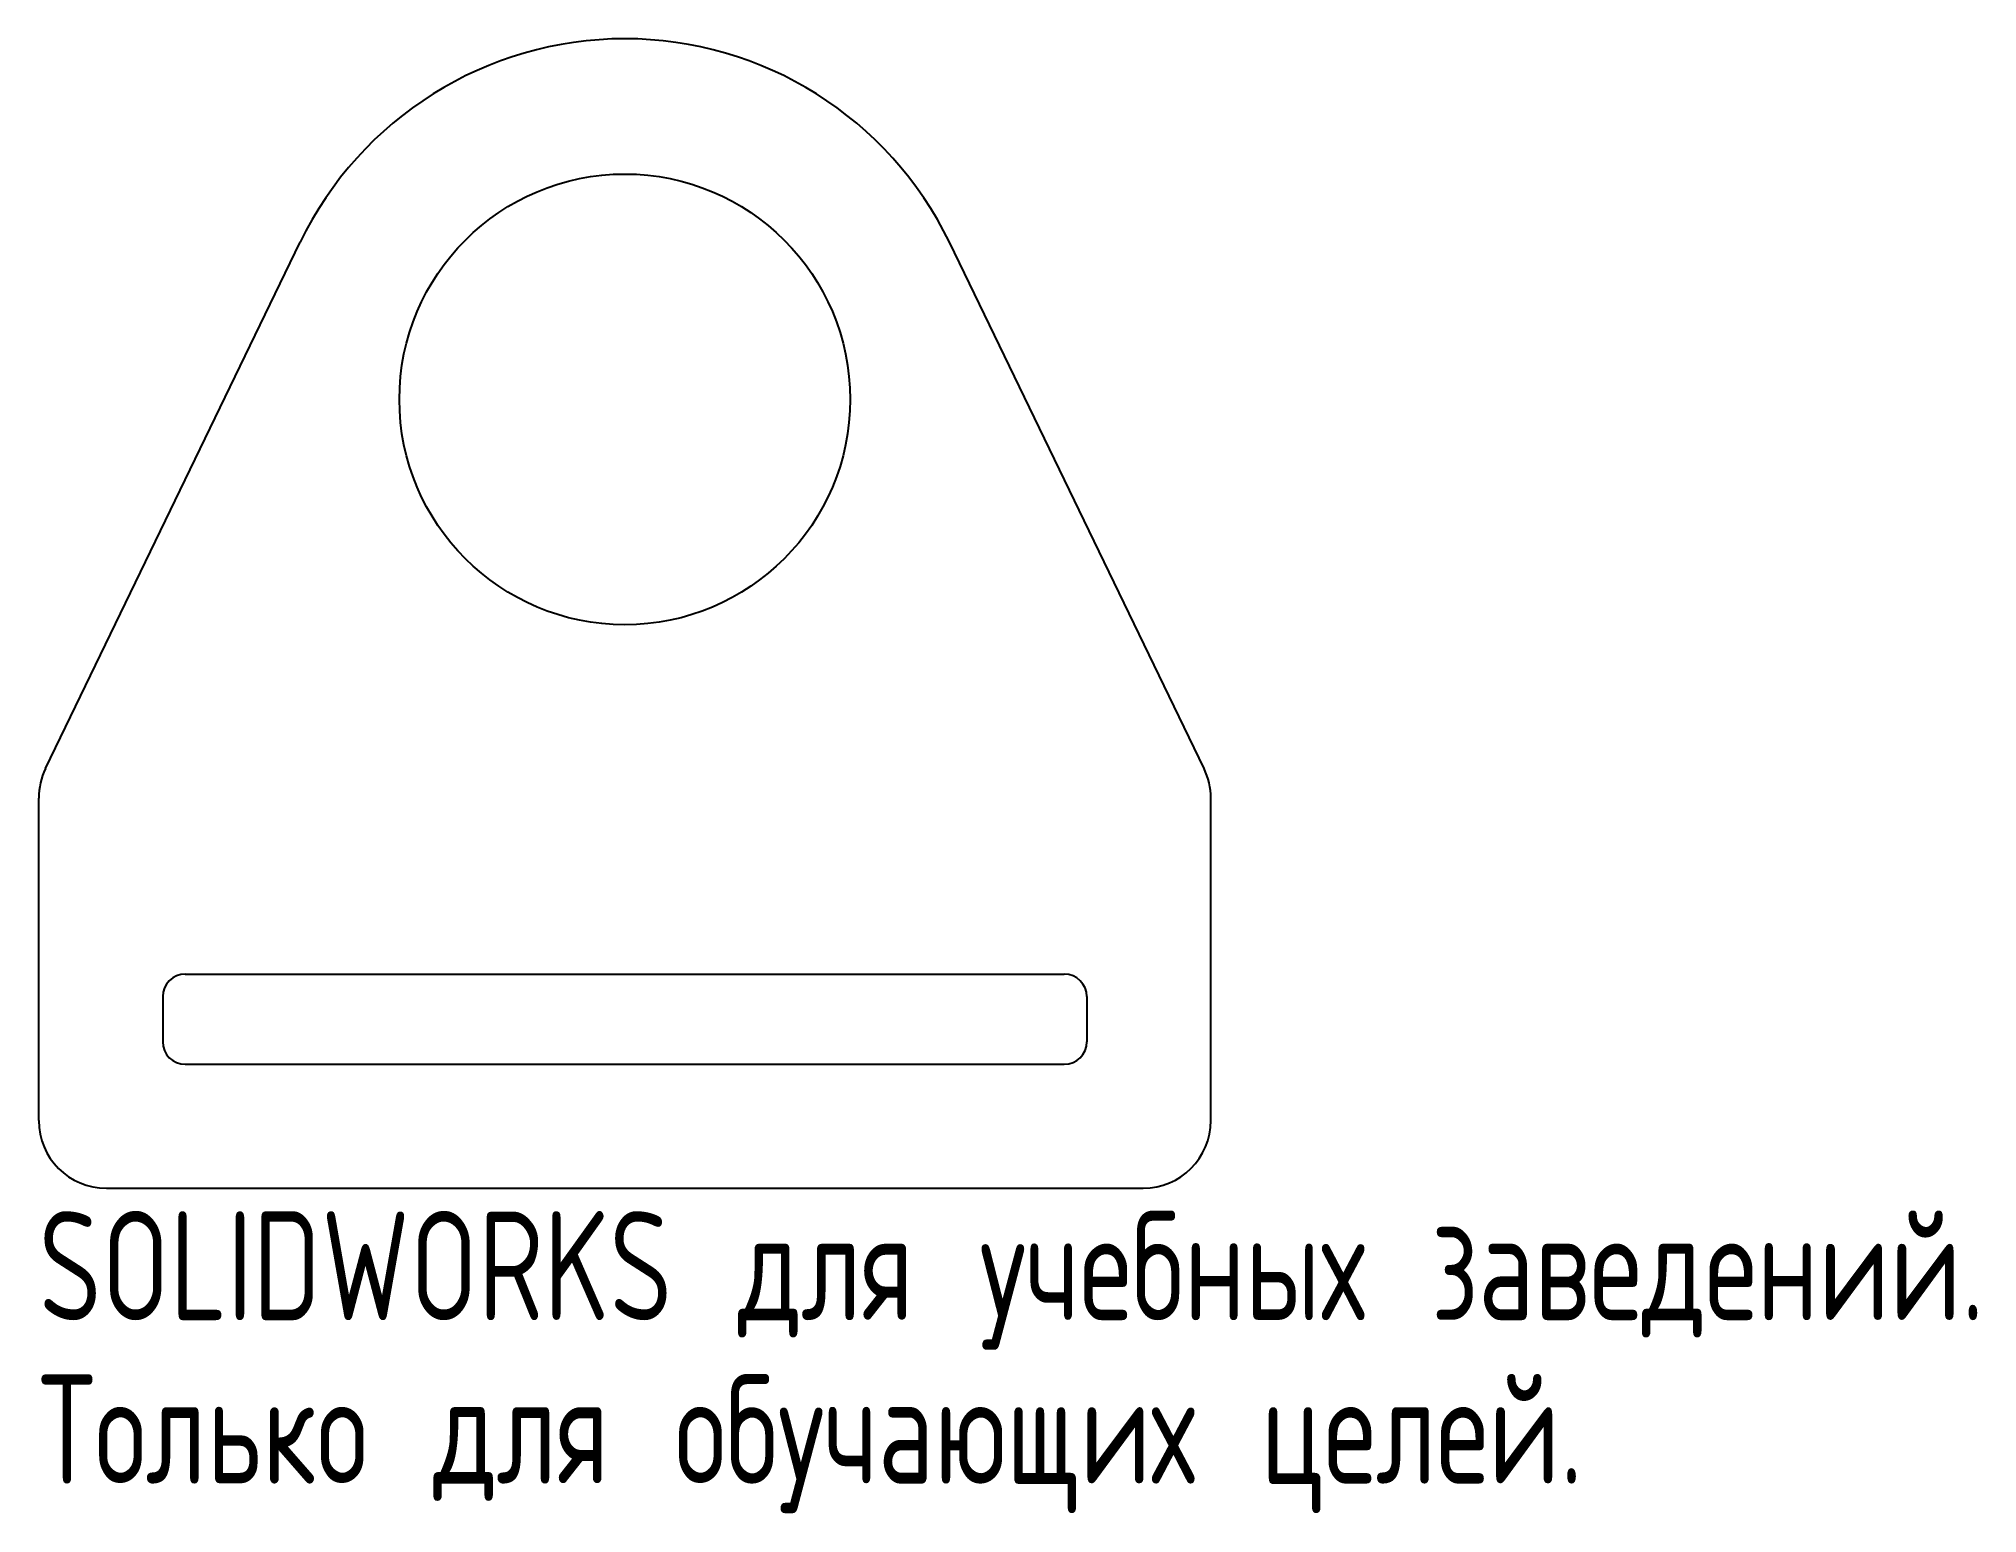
# Model space of a CAD drawing. Header units: millimetres. Extents: x -26 to 60, y -49.4 to 16.
import ezdxf

# ---------------------------------------------------------------- set-up
doc = ezdxf.new("R2010")
doc.units = ezdxf.units.MM
doc.styles.add('SLDTEXTSTYLE0', font='TXT', dxfattribs={"width": 0.7, "bigfont": 'bigfont'})

msp = doc.modelspace()

# ---------------------------------------------------------------- linework, layer by layer
at = {"color": 7, "linetype": 'Continuous', "lineweight": 25}
for p, q in [((-25.7, -16.381), (-14.403, 6.969)), ((25.7, -16.381), (14.403, 6.969)), ((-26, -32), (-26, -17.688)), ((26, -32), (26, -17.688)), ((-19.5, -25.5), (19.5, -25.5)), ((-20.5, -26.5), (-20.5, -28.5)), ((20.5, -26.5), (20.5, -28.5)), ((-19.5, -29.5), (19.5, -29.5)), ((-23, -35), (23, -35))]:
    msp.add_line(p, q, dxfattribs=at)
msp.add_circle((0, 0), 10, dxfattribs=at)
for centre, radius, start, end in [((0, 0), 16, 25.82014, 154.17986), ((-23, -17.688), 3, 154.17986, 180), ((23, -17.688), 3, 0, 25.82014), ((-19.5, -26.5), 1, 90, 180), ((19.5, -26.5), 1, 0, 90), ((-19.5, -28.5), 1, 180, 270), ((19.5, -28.5), 1, 270, 0), ((-23, -32), 3, 180, 270), ((23, -32), 3, 270, 0)]:
    msp.add_arc(centre, radius, start, end, dxfattribs=at)

# ---------------------------------------------------------------- texts
at = {"color": 7, "linetype": 'Continuous', "char_height": 4.83362, "attachment_point": 1, "style": 'SLDTEXTSTYLE0'}
for s, insert in [('SOLIDWORKS для учебных заведений.', (-26, -36.02)), ('Только для обучающих целей.', (-26, -43.27))]:
    msp.add_mtext(s, dxfattribs=dict(at, insert=insert))

doc.saveas('drawing.dxf')
